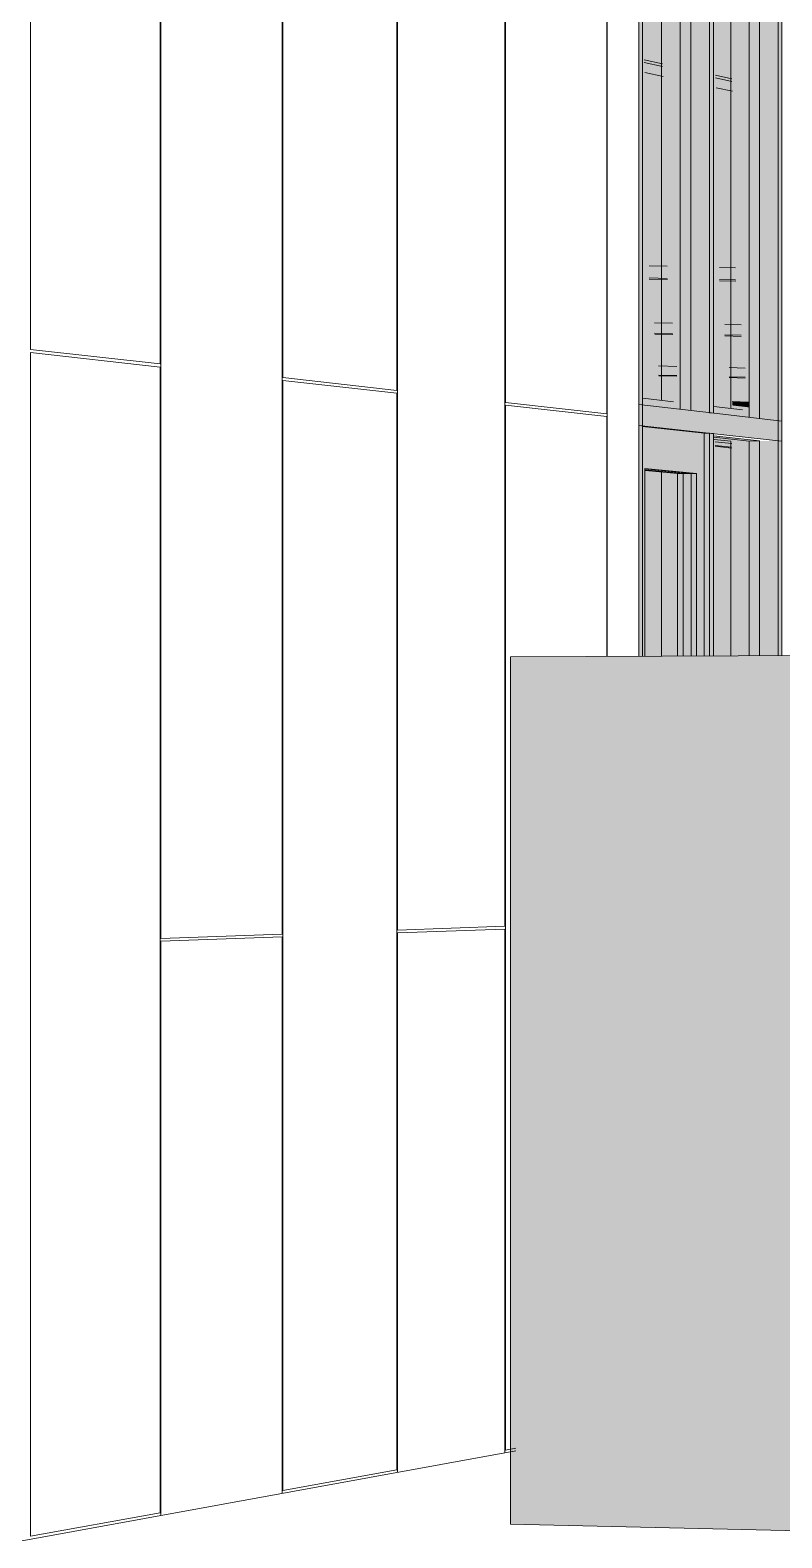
# Model space of a CAD drawing. Header units: inches. Extents: x 30681 to 92461, y -36095 to 66.
# Drawn here: x 30682.2145 to 30682.2731, y 59.9426 to 60.0601 of the extents above; entities that cross this region are included whole.
import ezdxf

# ---------------------------------------------------------------- set-up
doc = ezdxf.new("R2010")
doc.units = ezdxf.units.IN
doc.header["$MEASUREMENT"] = 0
for name, color, linetype, lineweight in [('A-DOOR', 31, 'Continuous', 13), ('A-GLAZ-CURT', 52, 'Continuous', 9), ('A-GLAZ-CWMG', 51, 'Continuous', 9), ('A-WALL-PATT', 111, 'Continuous', 13), ('E-ELEC-EQPM', 71, 'Continuous', 9), ('I-WALL', 2, 'Continuous', 13), ('L-SITE-WALL', 31, 'Continuous', 13), ('S-BEAM', 12, 'Continuous', 9)]:
    doc.layers.add(name, color=color, linetype=linetype, lineweight=lineweight)

# ---------------------------------------------------------------- blocks, each defined once
blk = doc.blocks.new('FP_1-Entrance - Clinic')
at = {"layer": 'A-WALL-PATT', "lineweight": 9}
for p, q in [((30682.21456, 60.03523), (30682.21456, 60.12751)), ((30682.22465, 60.03411), (30682.22465, 60.12343)), ((30682.23421, 60.03304), (30682.23421, 60.11957)), ((30682.2431, 60.03205), (30682.2431, 60.11597)), ((30682.25155, 60.0311), (30682.25155, 60.11255)), ((30682.2247, 59.98933), (30682.2247, 60.07864)), ((30682.23416, 59.98966), (30682.23416, 60.0762)), ((30682.24314, 59.98997), (30682.24314, 60.07389)), ((30682.25151, 59.99027), (30682.25151, 60.07173)), ((30682.25944, 60.03022), (30682.25944, 60.07039)), ((30682.25948, 60.01132), (30682.25948, 60.06968)), ((30682.22465, 60.03411), (30682.21456, 60.03523)), ((30682.21456, 59.94272), (30682.21456, 60.03499)), ((30682.22465, 60.03387), (30682.21456, 60.03499)), ((30682.22465, 59.94455), (30682.22465, 60.03387)), ((30682.2431, 60.03205), (30682.23421, 60.03304)), ((30682.23421, 59.94628), (30682.23421, 60.03281)), ((30682.2431, 60.03183), (30682.23421, 60.03281)), ((30682.2431, 59.9479), (30682.2431, 60.03183)), ((30682.25944, 60.03022), (30682.25155, 60.0311)), ((30682.25155, 59.94943), (30682.25155, 60.03089)), ((30682.25944, 60.03001), (30682.25155, 60.03089)), ((30682.25944, 60.01132), (30682.25944, 60.03001)), ((30682.23416, 59.98966), (30682.2247, 59.98933)), ((30682.25151, 59.99027), (30682.24314, 59.98997)), ((30682.24314, 59.98976), (30682.25151, 59.99005)), ((30682.24314, 59.94769), (30682.24314, 59.98976)), ((30682.25151, 59.94922), (30682.25151, 59.99005)), ((30682.2247, 59.9891), (30682.23416, 59.98944)), ((30682.2247, 59.94433), (30682.2247, 59.9891)), ((30682.23416, 59.94605), (30682.23416, 59.98944)), ((30682.25155, 59.94943), (30682.25237, 59.94958)), ((30682.25151, 59.94922), (30682.25151, 59.94922)), ((30682.25155, 59.94922), (30682.25155, 59.94922)), ((30682.23421, 59.94628), (30682.2431, 59.9479)), ((30682.2431, 59.94768), (30682.2431, 59.94768)), ((30682.24314, 59.94769), (30682.24314, 59.94769)), ((30682.23416, 59.94605), (30682.23416, 59.94605)), ((30682.23421, 59.94606), (30682.23421, 59.94606)), ((30682.21456, 59.94272), (30682.22465, 59.94455)), ((30682.22465, 59.94432), (30682.22465, 59.94432)), ((30682.2247, 59.94433), (30682.2247, 59.94433))]:
    blk.add_line(p, q, dxfattribs=at)

msp = doc.modelspace()

# ---------------------------------------------------------------- hatches: boundary and pattern name
at = {"layer": 'A-DOOR'}
for points in [[(30682.26222, 60.01133), (30682.26242, 60.01133), (30682.26242, 60.02597), (30682.26644, 60.02558), (30682.26644, 60.01135), (30682.26704, 60.01135), (30682.26704, 60.02871), (30682.26222, 60.02923), (30682.26222, 60.01145)], [(30682.26497, 60.01134), (30682.26602, 60.01135), (30682.26602, 60.02557), (30682.26497, 60.02556), (30682.26497, 60.01145)], [(30682.26602, 60.01135), (30682.26644, 60.01135), (30682.26644, 60.02558), (30682.26602, 60.02556), (30682.26602, 60.01145)]]:
    msp.add_hatch(color=256, dxfattribs=at).paths.add_polyline_path(points, flags=0)
at = {"layer": 'A-DOOR', "transparency": 33554496}
msp.add_hatch(color=256, dxfattribs=at).paths.add_polyline_path([(30682.26242, 60.01133), (30682.26602, 60.01135), (30682.26602, 60.02557), (30682.26242, 60.02592), (30682.26242, 60.01145)], flags=0)
at = {"layer": 'A-GLAZ-CURT', "transparency": 33554458}
for points in [[(30682.26599, 60.03048), (30682.26599, 60.06596), (30682.26224, 60.0669), (30682.26224, 60.03091), (30682.26351, 60.03077)], [(30682.27135, 60.02986), (30682.27135, 60.06462), (30682.26778, 60.06551), (30682.26778, 60.03027), (30682.26792, 60.03026)], [(30682.26778, 60.01136), (30682.27135, 60.01137), (30682.27135, 60.02811), (30682.26778, 60.0285), (30682.26778, 60.01145)]]:
    msp.add_hatch(color=256, dxfattribs=at).paths.add_polyline_path(points, flags=0)
at = {"layer": 'A-GLAZ-CWMG'}
for points in [[(30682.26222, 60.0301), (30682.26222, 60.06894), (30682.26195, 60.06901), (30682.26195, 60.03013)], [(30682.26599, 60.03048), (30682.26599, 60.06596), (30682.2637, 60.0659), (30682.2637, 60.03126), (30682.26435, 60.03118), (30682.26443, 60.0311), (30682.26443, 60.03067), (30682.26496, 60.0306)], [(30682.26746, 60.03031), (30682.26746, 60.066), (30682.26599, 60.06596), (30682.26599, 60.03048)], [(30682.26776, 60.03027), (30682.26776, 60.06592), (30682.26746, 60.066), (30682.26746, 60.03031)], [(30682.27308, 60.02888), (30682.27308, 60.06615), (30682.27279, 60.06622), (30682.27279, 60.02891)], [(30682.27135, 60.02986), (30682.27135, 60.06462), (30682.2691, 60.06456), (30682.2691, 60.03063), (30682.26974, 60.03054), (30682.26981, 60.03047), (30682.26981, 60.03004), (30682.27033, 60.02998)], [(30682.27279, 60.02969), (30682.27279, 60.06466), (30682.27135, 60.06462), (30682.27135, 60.02986), (30682.27233, 60.02975)], [(30682.26761, 60.0287), (30682.26761, 60.03029), (30682.26195, 60.03094), (30682.26195, 60.02931), (30682.26348, 60.02915)], [(30682.26195, 60.01133), (30682.26222, 60.01133), (30682.26222, 60.0301), (30682.26195, 60.03013), (30682.26195, 60.01145)], [(30682.27308, 60.0281), (30682.27308, 60.02966), (30682.26761, 60.03029), (30682.26761, 60.0287), (30682.27232, 60.02818)], [(30682.26704, 60.01135), (30682.26746, 60.01135), (30682.26746, 60.02871), (30682.26704, 60.0287), (30682.26704, 60.01145)], [(30682.26746, 60.01135), (30682.26776, 60.01136), (30682.26776, 60.02868), (30682.26746, 60.02871), (30682.26746, 60.01145)], [(30682.27279, 60.01138), (30682.27308, 60.01138), (30682.27308, 60.02888), (30682.27279, 60.02891), (30682.27279, 60.01145)], [(30682.2691, 60.01136), (30682.27135, 60.01137), (30682.27135, 60.02811), (30682.2691, 60.02809), (30682.2691, 60.01145)], [(30682.27135, 60.01137), (30682.27279, 60.01138), (30682.27279, 60.02813), (30682.27135, 60.0281), (30682.27135, 60.01145)], [(30682.2637, 60.01134), (30682.26498, 60.01134), (30682.26498, 60.02556), (30682.2637, 60.02569), (30682.2637, 60.01145)]]:
    msp.add_hatch(color=256, dxfattribs=at).paths.add_polyline_path(points, flags=0)
at = {"layer": 'E-ELEC-EQPM'}
msp.add_hatch(color=256, dxfattribs=at).paths.add_polyline_path([(30682.28773, 59.94283), (30682.28773, 60.01143), (30682.25196, 60.01127), (30682.25196, 59.94365)], flags=0)
at = {"layer": 'I-WALL'}
for points in [[(30682.26936, 60.0114), (30682.27062, 60.0114), (30682.27062, 60.02764), (30682.26936, 60.02778), (30682.26936, 60.01149)], [(30682.26406, 60.01137), (30682.26528, 60.01138), (30682.26528, 60.02578), (30682.26406, 60.0259), (30682.26406, 60.01149)]]:
    msp.add_hatch(color=256, dxfattribs=at).paths.add_polyline_path(points, flags=0)
at = {"layer": 'S-BEAM'}
h = msp.add_hatch(color=256, dxfattribs=at)
h.paths.add_polyline_path([(30682.26921, 60.05638), (30682.26921, 60.0627), (30682.26793, 60.063), (30682.26793, 60.05666), (30682.26808, 60.05663)], flags=0)
h.paths.add_polyline_path([(30682.26382, 60.05755), (30682.26382, 60.06399), (30682.26239, 60.06434), (30682.26239, 60.05786), (30682.26366, 60.05758)], flags=0)
h = msp.add_hatch(color=256, dxfattribs=at)
h.paths.add_polyline_path([(30682.26919, 60.05613), (30682.26919, 60.05634), (30682.26791, 60.05661), (30682.26791, 60.05641), (30682.26806, 60.05638)], flags=0)
h.paths.add_polyline_path([(30682.2638, 60.05729), (30682.2638, 60.0575), (30682.26237, 60.05781), (30682.26237, 60.0576), (30682.26364, 60.05733)], flags=0)
h = msp.add_hatch(color=256, dxfattribs=at)
h.paths.add_polyline_path([(30682.26921, 60.05634), (30682.26921, 60.05638), (30682.26793, 60.05666), (30682.26793, 60.05661), (30682.26808, 60.05658)], flags=0)
h.paths.add_polyline_path([(30682.26382, 60.0575), (30682.26382, 60.05755), (30682.26239, 60.05786), (30682.26239, 60.05781), (30682.26366, 60.05754)], flags=0)
h = msp.add_hatch(color=256, dxfattribs=at)
h.paths.add_polyline_path([(30682.26948, 60.04218), (30682.26948, 60.0554), (30682.26822, 60.05568), (30682.26822, 60.04221), (30682.26836, 60.0422)], flags=0)
h.paths.add_polyline_path([(30682.26416, 60.0423), (30682.26416, 60.05656), (30682.26276, 60.05686), (30682.26276, 60.04233), (30682.26401, 60.0423)], flags=0)
h = msp.add_hatch(color=256, dxfattribs=at)
h.paths.add_polyline_path([(30682.32579, 60.02387), (30682.32573, 60.02397), (30682.3255, 60.024), (30682.3255, 60.02391)], flags=0)
h.paths.add_polyline_path([(30682.26981, 60.03042), (30682.26979, 60.03049), (30682.26967, 60.03056), (30682.26966, 60.03056), (30682.26781, 60.03076), (30682.2678, 60.03065), (30682.26795, 60.03064)], flags=0)
h.paths.add_polyline_path([(30682.26443, 60.03105), (30682.26441, 60.03112), (30682.26435, 60.03118), (30682.26427, 60.0312), (30682.26226, 60.03141), (30682.26226, 60.0313), (30682.26353, 60.03115)], flags=0)
h.paths.add_polyline_path([(30682.18789, 60.04), (30682.18787, 60.04009), (30682.1878, 60.04016), (30682.1877, 60.04019), (30682.184, 60.0406), (30682.184, 60.04045), (30682.18422, 60.04043)], flags=0)
h.paths.add_polyline_path([(30682.1472, 60.04476), (30682.1472, 60.04494), (30682.14182, 60.04556), (30682.14182, 60.04539), (30682.14705, 60.04478)], flags=0)
h.paths.add_polyline_path([(30682.1358, 60.04609), (30682.1358, 60.04628), (30682.1295, 60.047), (30682.1295, 60.04683), (30682.13565, 60.04611)], flags=0)
h.paths.add_polyline_path([(30682.1233, 60.04755), (30682.1233, 60.04775), (30682.11638, 60.04855), (30682.11637, 60.04836), (30682.12314, 60.04757)], flags=0)
h.paths.add_polyline_path([(30682.10998, 60.04911), (30682.10998, 60.04932), (30682.10236, 60.05019), (30682.10236, 60.05), (30682.10982, 60.04913)], flags=0)
h.paths.add_polyline_path([(30682.09575, 60.05077), (30682.09576, 60.05099), (30682.08736, 60.05195), (30682.08736, 60.05176), (30682.09559, 60.05079)], flags=0)
h.paths.add_polyline_path([(30682.08053, 60.05255), (30682.08054, 60.05277), (30682.07127, 60.05384), (30682.07127, 60.05364), (30682.08037, 60.05257)], flags=0)
h.paths.add_polyline_path([(30682.06421, 60.05446), (30682.06421, 60.05469), (30682.05564, 60.05568), (30682.05573, 60.05558), (30682.05577, 60.05545), (30682.06404, 60.05448)], flags=0)
h = msp.add_hatch(color=256, dxfattribs=at)
h.paths.add_polyline_path([(30682.32579, 60.02358), (30682.32579, 60.02387), (30682.3255, 60.02391), (30682.3255, 60.02361), (30682.32559, 60.0236)], flags=0)
h.paths.add_polyline_path([(30682.26981, 60.03004), (30682.26981, 60.03042), (30682.2678, 60.03065), (30682.2678, 60.03028), (30682.26796, 60.03026)], flags=0)
h.paths.add_polyline_path([(30682.26443, 60.03067), (30682.26443, 60.03105), (30682.26226, 60.0313), (30682.26226, 60.03092), (30682.26353, 60.03077)], flags=0)
h.paths.add_polyline_path([(30682.18789, 60.03951), (30682.18789, 60.04), (30682.184, 60.04045), (30682.184, 60.03996), (30682.18427, 60.03992)], flags=0)
h.paths.add_polyline_path([(30682.1472, 60.04437), (30682.1472, 60.04476), (30682.14182, 60.04539), (30682.14182, 60.04499), (30682.14471, 60.04465)], flags=0)
h.paths.add_polyline_path([(30682.1358, 60.04569), (30682.1358, 60.04609), (30682.1295, 60.04683), (30682.1295, 60.04642), (30682.13157, 60.04618)], flags=0)
h.paths.add_polyline_path([(30682.1233, 60.04714), (30682.1233, 60.04755), (30682.11637, 60.04836), (30682.11637, 60.04794), (30682.1228, 60.04719)], flags=0)
h.paths.add_polyline_path([(30682.10998, 60.04868), (30682.10998, 60.04911), (30682.10236, 60.05), (30682.10236, 60.04956), (30682.10967, 60.04872)], flags=0)
h.paths.add_polyline_path([(30682.09575, 60.05033), (30682.09575, 60.05077), (30682.08736, 60.05176), (30682.08736, 60.0513), (30682.09519, 60.0504)], flags=0)
h.paths.add_polyline_path([(30682.08053, 60.05209), (30682.08053, 60.05255), (30682.07127, 60.05364), (30682.07127, 60.05317), (30682.07907, 60.05226)], flags=0)
h.paths.add_polyline_path([(30682.06421, 60.05399), (30682.06421, 60.05446), (30682.05577, 60.05545), (30682.05577, 60.05497), (30682.06161, 60.05429)], flags=0)
h = msp.add_hatch(color=256, dxfattribs=at)
h.paths.add_polyline_path([(30682.26917, 60.02762), (30682.26918, 60.02791), (30682.2679, 60.02805), (30682.26789, 60.02776), (30682.26804, 60.02774)], flags=0)
h.paths.add_polyline_path([(30682.08062, 60.0476), (30682.08063, 60.0481), (30682.07136, 60.04909), (30682.07135, 60.04858), (30682.07916, 60.04775)], flags=0)
h.paths.add_polyline_path([(30682.06429, 60.04933), (30682.0643, 60.04985), (30682.05501, 60.05084), (30682.055, 60.05031), (30682.05734, 60.05006)], flags=0)
h = msp.add_hatch(color=256, dxfattribs=at)
h.paths.add_polyline_path([(30682.26918, 60.02791), (30682.26918, 60.02809), (30682.2679, 60.02823), (30682.2679, 60.02805), (30682.26804, 60.02804)], flags=0)
h.paths.add_polyline_path([(30682.08063, 60.0481), (30682.08063, 60.04858), (30682.07136, 60.04958), (30682.07136, 60.04909), (30682.07917, 60.04826)], flags=0)
h.paths.add_polyline_path([(30682.0643, 60.04985), (30682.0643, 60.05035), (30682.05501, 60.05135), (30682.05501, 60.05084), (30682.06018, 60.05029)], flags=0)
h = msp.add_hatch(color=256, dxfattribs=at)
h.paths.add_polyline_path([(30682.26917, 60.02755), (30682.26917, 60.02762), (30682.26789, 60.02776), (30682.26789, 60.02769), (30682.26804, 60.02767)], flags=0)
h.paths.add_polyline_path([(30682.08062, 60.04748), (30682.08062, 60.0476), (30682.07135, 60.04858), (30682.07135, 60.04846), (30682.07916, 60.04763)], flags=0)
h.paths.add_polyline_path([(30682.0643, 60.0492), (30682.06429, 60.04933), (30682.055, 60.05028), (30682.055, 60.05018), (30682.05734, 60.04994)], flags=0)
h = msp.add_hatch(color=256, dxfattribs=at)
h.paths.add_polyline_path([(30682.26948, 60.04161), (30682.26948, 60.04218), (30682.26822, 60.04221), (30682.26822, 60.04163), (30682.26836, 60.04163)], flags=0)
h.paths.add_polyline_path([(30682.26416, 60.04173), (30682.26416, 60.0423), (30682.26276, 60.04233), (30682.26275, 60.04176), (30682.264, 60.04173)], flags=0)
h = msp.add_hatch(color=256, dxfattribs=at)
h.paths.add_polyline_path([(30682.26948, 60.04066), (30682.26948, 60.04161), (30682.26822, 60.04163), (30682.26822, 60.04069), (30682.26836, 60.04069)], flags=0)
h.paths.add_polyline_path([(30682.26416, 60.04078), (30682.26416, 60.04173), (30682.26275, 60.04176), (30682.26275, 60.04082), (30682.264, 60.04079)], flags=0)
h = msp.add_hatch(color=256, dxfattribs=at)
h.paths.add_polyline_path([(30682.26991, 60.03765), (30682.26991, 60.04059), (30682.26865, 60.04062), (30682.26865, 60.03769), (30682.26879, 60.03768)], flags=0)
h.paths.add_polyline_path([(30682.26458, 60.03778), (30682.26458, 60.04072), (30682.26318, 60.04075), (30682.26318, 60.03782), (30682.26443, 60.03779)], flags=0)
h = msp.add_hatch(color=256, dxfattribs=at)
h.paths.add_polyline_path([(30682.26991, 60.03716), (30682.26991, 60.03765), (30682.26865, 60.03769), (30682.26865, 60.03719), (30682.26879, 60.03718)], flags=0)
h.paths.add_polyline_path([(30682.26458, 60.03729), (30682.26458, 60.03778), (30682.26318, 60.03782), (30682.26317, 60.03732), (30682.26443, 60.03729)], flags=0)
h = msp.add_hatch(color=256, dxfattribs=at)
h.paths.add_polyline_path([(30682.26991, 60.03634), (30682.26991, 60.03716), (30682.26864, 60.03719), (30682.26864, 60.03637), (30682.26879, 60.03637)], flags=0)
h.paths.add_polyline_path([(30682.26458, 60.03647), (30682.26458, 60.03729), (30682.26317, 60.03732), (30682.26317, 60.03651), (30682.26442, 60.03648)], flags=0)
h = msp.add_hatch(color=256, dxfattribs=at)
h.paths.add_polyline_path([(30682.27024, 60.03422), (30682.27024, 60.03629), (30682.26897, 60.03632), (30682.26897, 60.03426), (30682.26911, 60.03425)], flags=0)
h.paths.add_polyline_path([(30682.2649, 60.03436), (30682.2649, 60.03642), (30682.26349, 60.03644), (30682.26349, 60.0344), (30682.26475, 60.03437)], flags=0)
h = msp.add_hatch(color=256, dxfattribs=at)
h.paths.add_polyline_path([(30682.27024, 60.03378), (30682.27024, 60.03422), (30682.26897, 60.03426), (30682.26897, 60.03382), (30682.26911, 60.03381)], flags=0)
h.paths.add_polyline_path([(30682.2649, 60.03392), (30682.2649, 60.03436), (30682.26349, 60.0344), (30682.26349, 60.03396), (30682.26475, 60.03393)], flags=0)
h = msp.add_hatch(color=256, dxfattribs=at)
h.paths.add_polyline_path([(30682.27023, 60.03307), (30682.27023, 60.03378), (30682.26897, 60.03382), (30682.26897, 60.0331), (30682.26911, 60.03309)], flags=0)
h.paths.add_polyline_path([(30682.2649, 60.03321), (30682.2649, 60.03392), (30682.26349, 60.03396), (30682.26349, 60.03324), (30682.26474, 60.03321)], flags=0)
h = msp.add_hatch(color=256, dxfattribs=at)
h.paths.add_polyline_path([(30682.27049, 60.03153), (30682.27049, 60.03302), (30682.26923, 60.03306), (30682.26923, 60.03157), (30682.26937, 60.03156)], flags=0)
h.paths.add_polyline_path([(30682.26515, 60.03168), (30682.26515, 60.03316), (30682.26374, 60.0332), (30682.26374, 60.03171), (30682.265, 60.03168)], flags=0)
h = msp.add_hatch(color=256, dxfattribs=at)
h.paths.add_polyline_path([(30682.27049, 60.03114), (30682.27049, 60.03153), (30682.26923, 60.03157), (30682.26922, 60.03117), (30682.26937, 60.03117)], flags=0)
h.paths.add_polyline_path([(30682.26515, 60.03137), (30682.26515, 60.03168), (30682.26374, 60.03171), (30682.26374, 60.03154), (30682.265, 60.03139)], flags=0)
msp.add_hatch(color=256, dxfattribs=at).paths.add_polyline_path([(30682.27049, 60.03073), (30682.27049, 60.03114), (30682.26922, 60.03117), (30682.26922, 60.03088), (30682.26936, 60.03086)], flags=0)

# ---------------------------------------------------------------- linework, layer by layer
at = {"layer": 'A-DOOR'}
for p, q in [((30682.26704, 60.02871), (30682.26222, 60.02923)), ((30682.26704, 60.02871), (30682.26704, 60.01135)), ((30682.26242, 60.02597), (30682.26242, 60.01133)), ((30682.26242, 60.02597), (30682.26644, 60.02558)), ((30682.26602, 60.02557), (30682.26242, 60.02592)), ((30682.26243, 60.02585), (30682.26539, 60.02557)), ((30682.26497, 60.02556), (30682.26244, 60.02581)), ((30682.26602, 60.02557), (30682.26497, 60.02556)), ((30682.26497, 60.01134), (30682.26497, 60.02556)), ((30682.26539, 60.02557), (30682.26539, 60.01135)), ((30682.26539, 60.02557), (30682.26602, 60.02557)), ((30682.26644, 60.02558), (30682.26602, 60.02557)), ((30682.26602, 60.02557), (30682.26602, 60.01135)), ((30682.26644, 60.01135), (30682.26644, 60.02558))]:
    msp.add_line(p, q, dxfattribs=at)
at = {"layer": 'A-GLAZ-CURT'}
for p, q in [((30682.26516, 60.06594), (30682.26516, 60.03058)), ((30682.26599, 60.03048), (30682.26599, 60.06596)), ((30682.27053, 60.0646), (30682.27053, 60.02996)), ((30682.27135, 60.02986), (30682.27135, 60.06462)), ((30682.27135, 60.02811), (30682.26778, 60.0285)), ((30682.26779, 60.0284), (30682.27053, 60.0281)), ((30682.27053, 60.0281), (30682.27135, 60.02811)), ((30682.27053, 60.0281), (30682.27053, 60.01137)), ((30682.27135, 60.01137), (30682.27135, 60.02811))]:
    msp.add_line(p, q, dxfattribs=at)
at = {"layer": 'A-GLAZ-CWMG'}
for p, q in [((30682.26222, 60.0301), (30682.26222, 60.06894)), ((30682.26746, 60.066), (30682.26746, 60.03031)), ((30682.26776, 60.03027), (30682.26776, 60.06592)), ((30682.27279, 60.06622), (30682.27279, 60.02891)), ((30682.27308, 60.02888), (30682.27308, 60.06615)), ((30682.2637, 60.0659), (30682.2637, 60.03126)), ((30682.2691, 60.06456), (30682.2691, 60.03063)), ((30682.26761, 60.03029), (30682.26195, 60.03094)), ((30682.26222, 60.01133), (30682.26222, 60.0301)), ((30682.26776, 60.03027), (30682.26746, 60.03031)), ((30682.27308, 60.02966), (30682.26761, 60.03029)), ((30682.27308, 60.02966), (30682.27308, 60.0281)), ((30682.26195, 60.02931), (30682.26761, 60.0287)), ((30682.26704, 60.02871), (30682.26746, 60.02871)), ((30682.26746, 60.02871), (30682.26776, 60.02868)), ((30682.26746, 60.02871), (30682.26746, 60.01135)), ((30682.26761, 60.0287), (30682.27308, 60.0281)), ((30682.26776, 60.01136), (30682.26776, 60.02868)), ((30682.27279, 60.02891), (30682.27279, 60.01138)), ((30682.27308, 60.01138), (30682.27308, 60.02888)), ((30682.26782, 60.02823), (30682.2691, 60.02809)), ((30682.2691, 60.02809), (30682.2691, 60.01136)), ((30682.2637, 60.02569), (30682.2637, 60.01134))]:
    msp.add_line(p, q, dxfattribs=at)
at = {"layer": 'E-ELEC-EQPM'}
for p, q in [((30682.25196, 60.01127), (30682.28773, 60.01143)), ((30682.25196, 59.94365), (30682.25196, 60.01127)), ((30682.25196, 59.94365), (30682.28773, 59.94283))]:
    msp.add_line(p, q, dxfattribs=at)
at = {"layer": 'L-SITE-WALL'}
for p, q in [((30682.26195, 60.01133), (30682.26195, 60.07022)), ((30682.19231, 59.93842), (30682.25237, 59.94937))]:
    msp.add_line(p, q, dxfattribs=at)
at = {"layer": 'S-BEAM'}
for p, q in [((30682.26237, 60.05781), (30682.2638, 60.0575)), ((30682.2638, 60.05729), (30682.26237, 60.0576)), ((30682.26384, 60.05652), (30682.26242, 60.05682)), ((30682.26791, 60.05661), (30682.26919, 60.05634)), ((30682.26919, 60.05613), (30682.26791, 60.05641)), ((30682.26924, 60.05537), (30682.26796, 60.05564)), ((30682.26275, 60.04176), (30682.26416, 60.04173)), ((30682.26822, 60.04163), (30682.26948, 60.04161)), ((30682.26416, 60.04078), (30682.26275, 60.04082)), ((30682.26417, 60.04068), (30682.26276, 60.04071)), ((30682.26948, 60.04066), (30682.26822, 60.04069)), ((30682.26949, 60.04056), (30682.26823, 60.04059)), ((30682.26317, 60.03732), (30682.26458, 60.03729)), ((30682.26864, 60.03719), (30682.26991, 60.03716)), ((30682.26458, 60.03647), (30682.26317, 60.03651)), ((30682.26459, 60.0364), (30682.26318, 60.03643)), ((30682.26991, 60.03634), (30682.26864, 60.03637)), ((30682.26992, 60.03626), (30682.26865, 60.03629)), ((30682.26349, 60.03396), (30682.2649, 60.03392)), ((30682.2649, 60.03321), (30682.26349, 60.03324)), ((30682.2649, 60.03315), (30682.2635, 60.03318)), ((30682.26897, 60.03382), (30682.27023, 60.03378)), ((30682.27023, 60.03307), (30682.26897, 60.0331)), ((30682.27024, 60.03301), (30682.26897, 60.03304)), ((30682.26226, 60.03143), (30682.26465, 60.03115)), ((30682.2678, 60.03078), (30682.27003, 60.03052)), ((30682.26922, 60.03117), (30682.27049, 60.03114)), ((30682.26789, 60.02776), (30682.26917, 60.02762)), ((30682.26789, 60.02769), (30682.26917, 60.02755)), ((30682.2679, 60.02805), (30682.26918, 60.02791))]:
    msp.add_line(p, q, dxfattribs=at)

# ---------------------------------------------------------------- block references
at = {"layer": 'L-SITE-WALL', "lineweight": 9}
msp.add_blockref('FP_1-Entrance - Clinic', (0, 0), dxfattribs=at)

doc.saveas('drawing.dxf')
